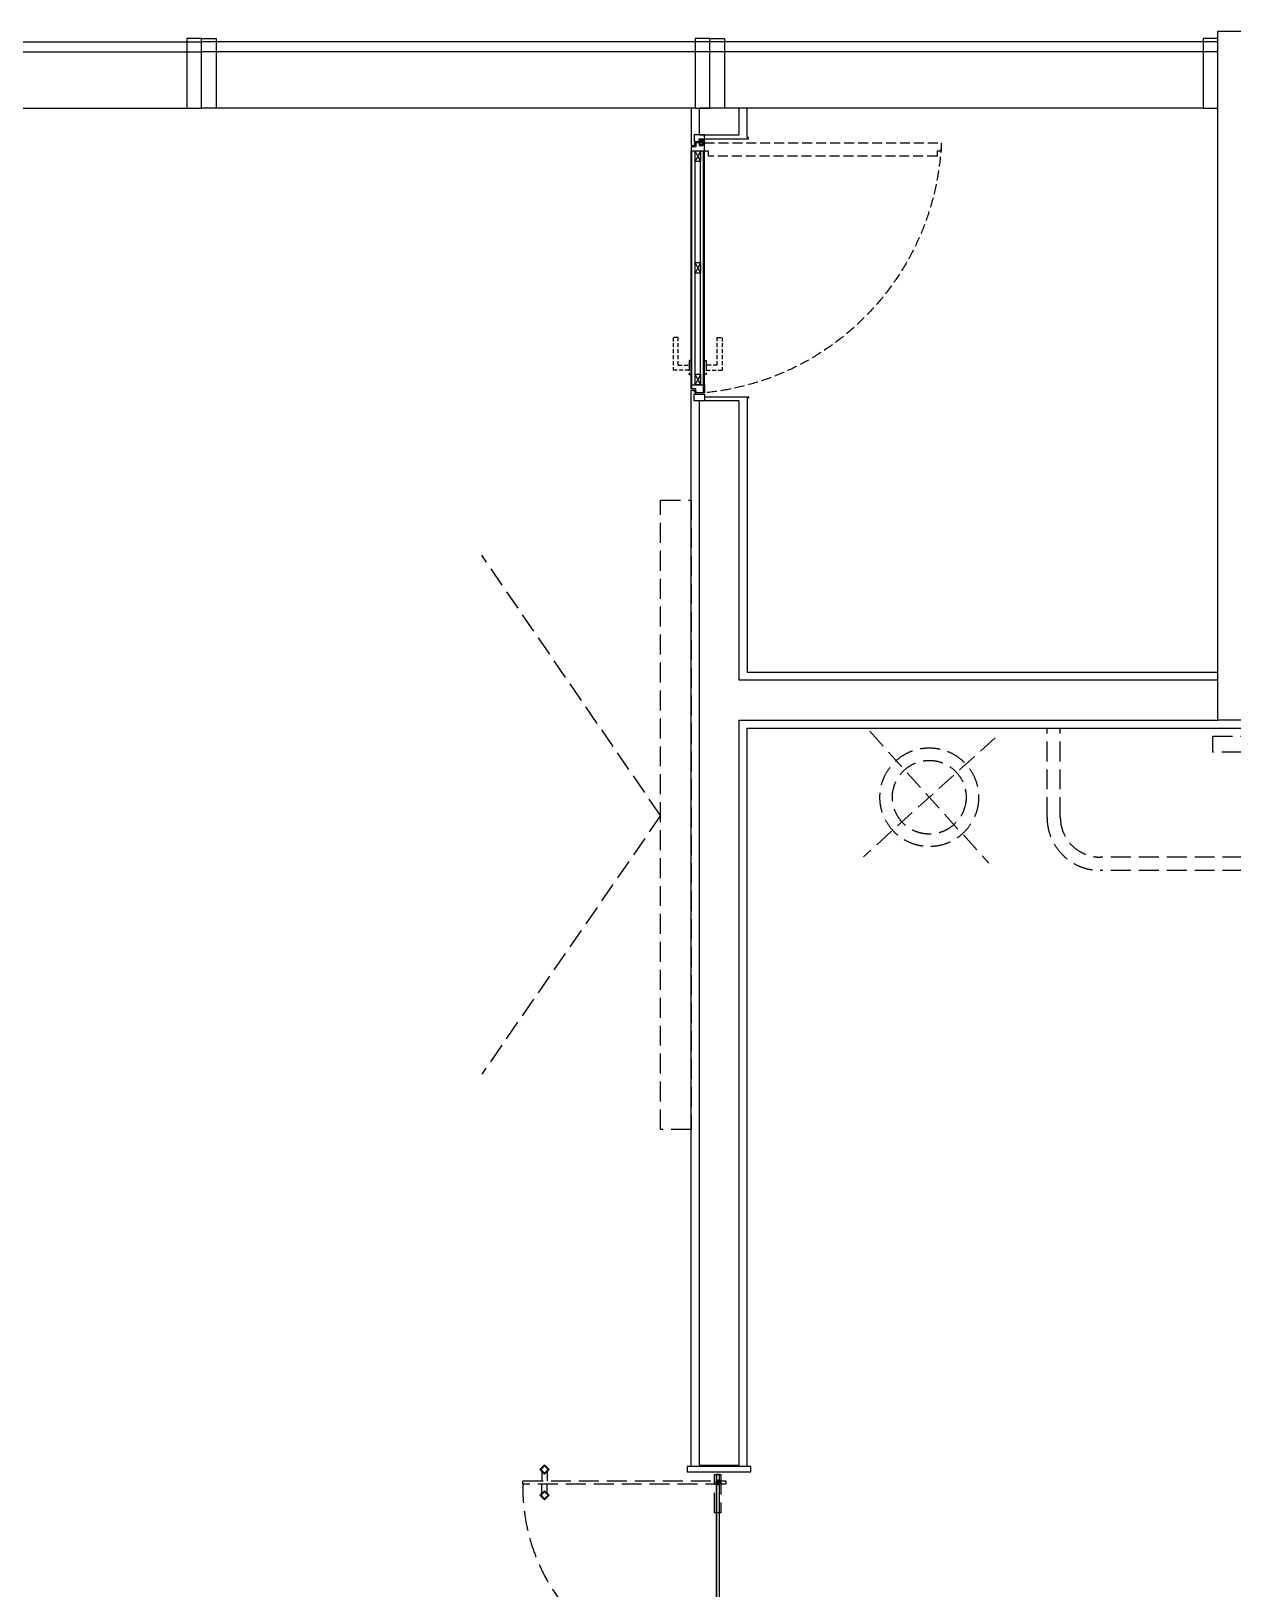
# Model space of a CAD drawing. Extents: x -284868 to 304789, y -137694 to 137894.
# Drawn here: x 130186 to 134702, y 13442 to 19297 of the extents above; entities that cross this region are included whole.
import ezdxf

# ---------------------------------------------------------------- set-up
doc = ezdxf.new("R2010")
doc.units = 0
doc.linetypes.add('DASH', pattern=[0.35, 0.25, -0.1])
doc.linetypes.add('DASHED', pattern=[0.75, 0.5, -0.25])
doc.layers.get('0').update_dxf_attribs({"linetype": 'CONTINUOUS'})
for name, color, linetype in [('0-墙', 4, 'CONTINUOUS'), ('0-建筑外轮廓', 8, 'CONTINUOUS'), ('0-窗', 11, 'CONTINUOUS'), ('P-完成面', 42, 'CONTINUOUS'), ('P-平面家具', 3, 'CONTINUOUS'), ('P-门扇', 6, 'CONTINUOUS')]:
    doc.layers.add(name, color=color, linetype=linetype)

# ---------------------------------------------------------------- blocks, each defined once
blk = doc.blocks.new('A$C3B8026B3')
for p, q in [((6275, 54450.5), (8075, 54450.5)), ((9985, 54450.5), (8185, 54450.5)), ((11895, 54450.5), (10095, 54450.5))]:
    blk.add_line(p, q)
for points in [[(6220, 54700), (8130, 54700)], [(10040, 54700), (8130, 54700)], [(11950, 54700), (10040, 54700)], [(6220, 54662.5), (8130, 54662.5)], [(10040, 54662.5), (8130, 54662.5)], [(11950, 54662.5), (10040, 54662.5)]]:
    blk.add_lwpolyline(points)
for points in [[(8130, 54712), (8075, 54712), (8075, 54450.5), (8130, 54450.5)], [(8130, 54712), (8185, 54712), (8185, 54450.5), (8130, 54450.5)], [(10040, 54712), (9985, 54712), (9985, 54450.5), (10040, 54450.5)], [(10040, 54712), (10095, 54712), (10095, 54450.5), (10040, 54450.5)], [(11950, 54712), (11895, 54712), (11895, 54450.5), (11950, 54450.5)]]:
    blk.add_lwpolyline(points, close=True)
blk = doc.blocks.new('A$C770634BF')
at = {"layer": '0-建筑外轮廓', "color": 42}
blk.add_lwpolyline([(10300, -750), (10300, 1840), (10500, 1840), (10500, 1050), (11600, 1050), (11600, 1840), (11800, 1840), (11800, -750)], close=True, dxfattribs=at)
blk = doc.blocks.new('A$C7B347943')
at = {"layer": 'P-门扇', "color": 251, "linetype": 'DASH', "ltscale": 300}
for p, q in [((-9.9, 0), (9.9, 0)), ((0, -9.9), (0, 9.9))]:
    blk.add_line(p, q, dxfattribs=at)
blk.add_lwpolyline([(114, -12), (114, 12), (-30, 12), (-30, -12)], close=True, dxfattribs=at)
at = {"layer": 'P-门扇', "color": 6, "linetype": 'DASH', "ltscale": 300}
blk.add_circle((0, 0), 6, dxfattribs=at)
blk = doc.blocks.new('A$C21f4e1ae')
at = {"layer": 'P-门扇', "color": 251, "linetype": 'DASH', "ltscale": 300}
for p, q in [((-775.5, 1), (-775.5, -34)), ((-755.5, 1), (-755.5, -34)), ((-775.5, -81), (-775.5, -46)), ((-755.5, -81), (-755.5, -46)), ((-775.5, -1469), (-775.5, -1504)), ((-775.5, -1551), (-775.5, -1516)), ((-755.5, -1469), (-755.5, -1504)), ((-755.5, -1551), (-755.5, -1516))]:
    blk.add_line(p, q, dxfattribs=at)
at = {"layer": 'P-门扇', "color": 8}
for p, q in [((-120, -10), (-120, -772.5)), ((-110, -10), (-110, -772.5)), ((-120, -1540), (-120, -777.5)), ((-110, -1540), (-110, -777.5))]:
    blk.add_line(p, q, dxfattribs=at)
at = {"layer": 'P-门扇', "color": 251}
for p, q in [((-156, -680.5), (-121, -680.5)), ((-156, -700.5), (-121, -700.5)), ((-74, -680.5), (-109, -680.5)), ((-74, -700.5), (-109, -700.5)), ((-156, -849.5), (-121, -849.5)), ((-156, -869.5), (-121, -869.5)), ((-74, -849.5), (-109, -849.5)), ((-74, -869.5), (-109, -869.5))]:
    blk.add_line(p, q, dxfattribs=at)
at = {"layer": 'P-门扇', "color": 251, "linetype": 'DASH', "ltscale": 300}
for points in [[(-748, 8.5), (-765.5, 26), (-783, 8.5), (-765.5, -9)], [(-752.2, 8.5), (-765.5, 21.8), (-778.8, 8.5), (-765.5, -4.8)], [(-847.5, -35), (-846.5, -34), (-86, -34), (-85, -35), (-85, -45), (-86, -46), (-846.5, -46), (-847.5, -45)], [(-748, -88.5), (-765.5, -106), (-783, -88.5), (-765.5, -71)], [(-752.2, -88.5), (-765.5, -101.8), (-778.8, -88.5), (-765.5, -75.2)], [(-748, -1461.5), (-765.5, -1444), (-783, -1461.5), (-765.5, -1479)], [(-752.2, -1461.5), (-765.5, -1448.2), (-778.8, -1461.5), (-765.5, -1474.8)], [(-847.5, -1515), (-846.5, -1516), (-86, -1516), (-85, -1515), (-85, -1505), (-86, -1504), (-846.5, -1504), (-847.5, -1505)], [(-748, -1558.5), (-765.5, -1576), (-783, -1558.5), (-765.5, -1541)], [(-752.2, -1558.5), (-765.5, -1571.8), (-778.8, -1558.5), (-765.5, -1545.2)]]:
    blk.add_lwpolyline(points, close=True, dxfattribs=at)
at = {"layer": 'P-门扇'}
for points in [[(-110, -772.5), (-109, -771.5), (-109, -11), (-110, -10), (-120, -10), (-121, -11), (-121, -771.5), (-120, -772.5)], [(-110, -777.5), (-109, -778.5), (-109, -1539), (-110, -1540), (-120, -1540), (-121, -1539), (-121, -778.5), (-120, -777.5)]]:
    blk.add_lwpolyline(points, close=True, dxfattribs=at)
at = {"layer": 'P-门扇', "color": 251}
for points in [[(-163.5, -673), (-181, -690.5), (-163.5, -708), (-146, -690.5)], [(-163.5, -677.2), (-176.8, -690.5), (-163.5, -703.8), (-150.2, -690.5)], [(-66.5, -673), (-49, -690.5), (-66.5, -708), (-84, -690.5)], [(-66.5, -677.2), (-53.2, -690.5), (-66.5, -703.8), (-79.8, -690.5)], [(-163.5, -877), (-181, -859.5), (-163.5, -842), (-146, -859.5)], [(-163.5, -872.8), (-176.8, -859.5), (-163.5, -846.2), (-150.2, -859.5)], [(-66.5, -877), (-49, -859.5), (-66.5, -842), (-84, -859.5)], [(-66.5, -872.8), (-53.2, -859.5), (-66.5, -846.2), (-79.8, -859.5)]]:
    blk.add_lwpolyline(points, close=True, dxfattribs=at)
at = {"layer": 'P-门扇', "color": 251, "linetype": 'DASH', "ltscale": 300}
for centre, start, end in [((-133.7, -58.7), 178.68099, 271.31901), ((-133.7, -1491.3), 88.68099, 181.31901)]:
    blk.add_arc(centre, 714, start, end, dxfattribs=at)
at = {"layer": 'P-门扇', "extrusion": (0, 0, -1), "zscale": -1, "rotation": 270}
blk.add_blockref('A$C7B347943', (115, -40), dxfattribs=at)
at = {"layer": 'P-门扇', "rotation": 90.00000000000003}
blk.add_blockref('A$C7B347943', (-115, -1510), dxfattribs=at)
blk = doc.blocks.new('FZ03')
at = {"color": 8}
for p, q in [((-4.4, 1.3), (-4.4, 3)), ((-4.4, 3), (0, 3)), ((0, 0), (-4.4, 1.3)), ((-3.1, 7.1), (3.1, 7.1)), ((-3.1, 3), (-3.1, 7.1)), ((0, 6.7), (-3.1, 5.5)), ((0, 4.9), (-3.1, 3.7)), ((0, 7.1), (0, 3)), ((0, 6.7), (3.1, 5.4)), ((0, 4.9), (3.1, 3.7)), ((0, 3), (4.5, 3)), ((4.5, 1.3), (0, 0)), ((3.1, 3), (3.1, 7.1)), ((4.5, 3), (4.5, 1.3))]:
    blk.add_line(p, q, dxfattribs=at)
blk = doc.blocks.new('A$C79893AB6')
at = {"color": 8, "linetype": 'DASHED', "ltscale": 5}
for points in [[(10, 20.3), (0, 20.3), (0, 5.3), (10, 5.3)], [(10, 0), (12, 0), (12, 25), (10, 25)], [(13, 0), (15, 0), (15, 25), (13, 25)], [(15, 20.3), (25, 20.3), (25, 5.3), (15, 5.3)]]:
    blk.add_lwpolyline(points, close=True, dxfattribs=at)
for points in [[(5, 20.3), (5, 5.3)], [(12, 18.5), (13, 18.5)], [(12, 16.5), (13, 16.5)], [(12, 14.5), (13, 14.5)], [(12, 10.5), (13, 10.5)], [(12, 8.5), (13, 8.5)], [(12, 6.5), (13, 6.5)], [(20, 20.3), (20, 5.3)]]:
    blk.add_lwpolyline(points, dxfattribs=at)
blk = doc.blocks.new('A$C11DE782A')
at = {"color": 8, "linetype": 'DASHED', "ltscale": 30}
for points in [[(825.5, 63.2), (721.4, 63.2), (721.4, 82.2), (844.5, 82.2)], [(825.5, 63.2), (825.5, 22), (844.5, 22), (844.5, 82.2)], [(861.4, 20.5), (861.4, 15), (808.6, 15), (808.6, 20.5)], [(861.4, -40.5), (861.4, -35), (808.6, -35), (808.6, -40.5)], [(825.5, -83.2), (825.5, -42), (844.5, -42), (844.5, -102.2)], [(825.5, -83.2), (721.4, -83.2), (721.4, -102.2), (844.5, -102.2)]]:
    blk.add_lwpolyline(points, dxfattribs=at)
for points in [[(808.6, 20.5, -0.414214), (810.1, 22), (859.9, 22, -0.414214), (861.4, 20.5)], [(808.6, -40.5, 0.414214), (810.1, -42), (859.9, -42, 0.414214), (861.4, -40.5)]]:
    blk.add_lwpolyline(points, format="xyb", dxfattribs=at)
at = {"layer": 'P-门扇'}
for p, q in [((900, 15), (20, 15)), ((900, -35), (20, -35))]:
    blk.add_line(p, q, dxfattribs=at)
at = {"layer": 'P-门扇', "color": 251}
for p, q in [((915, 12), (20, 12)), ((900, 0), (20, 0)), ((900, -20), (20, -20)), ((930, -32), (20, -32))]:
    blk.add_line(p, q, dxfattribs=at)
at = {"layer": 'P-门扇'}
blk.add_lwpolyline([(5, 15), (20, 15), (20, -35), (-10, -35), (-10, -3), (5, -3)], close=True, dxfattribs=at)
at = {"layer": 'P-门扇', "color": 251}
for points in [[(60, -20), (60, 0), (20, 0), (20, -20)], [(480, -20), (480, 0), (440, 0), (440, -20)], [(900, -20), (900, 0), (860, 0), (860, -20)]]:
    blk.add_lwpolyline(points, close=True, dxfattribs=at)
for points in [[(60, -20), (20, 0)], [(20, -20), (60, 0)], [(480, -20), (440, 0)], [(440, -20), (480, 0)], [(900, -20), (860, 0)], [(860, -20), (900, 0)]]:
    blk.add_lwpolyline(points, dxfattribs=at)
at = {"layer": 'P-门扇'}
for points in [[(900, -35), (900, -35), (930, -35), (930, -3), (915, -3), (915, 15), (900, 15)], [(900, 12), (900, -32)]]:
    blk.add_lwpolyline(points, dxfattribs=at)
at = {"layer": 'P-门扇', "color": 251, "linetype": 'DASH', "ltscale": 150}
blk.add_lwpolyline([(40, -50), (22, -50), (22, -35), (-10, -35), (-10, -925), (22, -925), (22, -910), (40, -910), (40, -50)], dxfattribs=at)
blk.add_lwpolyline([(930, -35, -0.374184), (-10, -925, 3.831979)], format="xyb", dxfattribs=at)
at = {"xscale": -0.7194583547756841, "yscale": 0.7194583547756841, "zscale": 0.7194583547756841}
for p in [(-5, -2.2), (925, -2.2)]:
    blk.add_blockref('FZ03', p, dxfattribs=at)
blk.add_blockref('A$C79893AB6', (-25, -35))

msp = doc.modelspace()

# ---------------------------------------------------------------- linework, layer by layer
at = {"layer": '0-墙', "ltscale": 3}
msp.add_lwpolyline([(132696.5, 18907.8), (132846.5, 18907.8), (132846.5, 19007.8), (132696.5, 19007.8)], close=True, dxfattribs=at)
msp.add_lwpolyline([(132846.5, 16857.3), (132846.5, 17907.8), (132696.5, 17907.8), (132696.5, 13907.3), (132846.5, 13907.3), (132846.5, 16707.3), (134646.5, 16707.3), (134646.5, 16857.3), (132846.5, 16857.3)], dxfattribs=at)
at = {"layer": 'P-完成面'}
for points in [[(132666.5, 19007.8), (132666.5, 18867.8), (132681.5, 18867.8), (132681.5, 18882.8)], [(132716.5, 18892.8), (132881.5, 18892.8), (132881.5, 18897.8), (132876.5, 18897.8), (132876.5, 19007.8)], [(132666.5, 13902.3), (132666.5, 17947.8), (132681.5, 17947.8), (132681.5, 17932.8)], [(132716.5, 17922.8), (132881.5, 17922.8), (132881.5, 17917.8), (132876.5, 17917.8), (132876.5, 16887.3), (134646.5, 16887.3)], [(132876.5, 13902.3), (132876.5, 16677.3), (138166.5, 16677.3), (138166.5, 12237.3), (137446.5, 12237.3)]]:
    msp.add_lwpolyline(points, dxfattribs=at)
for points in [[(132716.5, 18882.8), (132716.5, 18907.8), (132678.5, 18907.8), (132678.5, 18882.8)], [(132716.5, 17932.8), (132716.5, 17907.8), (132678.5, 17907.8), (132678.5, 17932.8)], [(132651.5, 13902.3), (132651.5, 13882.3), (132891.5, 13882.3), (132891.5, 13902.3)]]:
    msp.add_lwpolyline(points, close=True, dxfattribs=at)
at = {"layer": 'P-平面家具', "color": 251, "linetype": 'DASH', "ltscale": 300}
for p, q in [((133809.3, 16641.6), (133313.7, 16194)), ((133337.7, 16665.6), (133785.3, 16170))]:
    msp.add_line(p, q, dxfattribs=at)
at = {"layer": 'P-平面家具', "linetype": 'DASH', "ltscale": 300}
for points in [[(132551.7, 17534.6), (132666.5, 17534.6), (132666.5, 15169.1), (132551.7, 15169.1)], [(134626.6, 16647.2), (136416.3, 16647.2), (136416.3, 16586.6), (134626.6, 16586.6)]]:
    msp.add_lwpolyline(points, close=True, dxfattribs=at)
at = {"layer": 'P-平面家具', "color": 251, "linetype": 'DASH', "ltscale": 300}
for points in [[(132551.7, 16349.3), (131879.3, 17327.4)], [(132551.7, 16349.3), (131879.3, 15376.3)]]:
    msp.add_lwpolyline(points, dxfattribs=at)
at = {"layer": 'P-平面家具', "linetype": 'DASH', "ltscale": 300}
msp.add_lwpolyline([(134004, 16677.3), (137039, 16677.3), (137039, 16342.6, -0.414214), (136839, 16142.6), (134204, 16142.6, -0.414214), (134004, 16342.6)], format="xyb", close=True, dxfattribs=at)
at = {"layer": 'P-平面家具', "color": 251, "linetype": 'DASH', "ltscale": 300}
msp.add_lwpolyline([(134054, 16677.3), (136989, 16677.3), (136989, 16342.6, -0.414214), (136839, 16192.6), (134204, 16192.6, -0.414214), (134054, 16342.6)], format="xyb", close=True, dxfattribs=at)
at = {"layer": 'P-平面家具', "linetype": 'DASH', "ltscale": 300}
msp.add_circle((133561.5, 16417.8), 185.5, dxfattribs=at)
at = {"layer": 'P-平面家具', "color": 251, "linetype": 'DASH', "ltscale": 300}
msp.add_circle((133561.5, 16417.8), 138.5, dxfattribs=at)

# ---------------------------------------------------------------- block references
at = {"color": 0}
msp.add_blockref('A$C770634BF', (124346.5, 17457.3), dxfattribs=at)
at = {"layer": '0-窗'}
msp.add_blockref('A$C3B8026B3', (122696.5, -35442.7), dxfattribs=at)
at = {"layer": 'P-门扇', "xscale": -1, "rotation": 90}
msp.add_blockref('A$C11DE782A', (132681.5, 18867.8), dxfattribs=at)
at = {"layer": 'P-门扇', "color": 1, "ltscale": 3}
msp.add_blockref('A$C21f4e1ae', (132881.5, 13882.3), dxfattribs=at)

doc.saveas('drawing.dxf')
